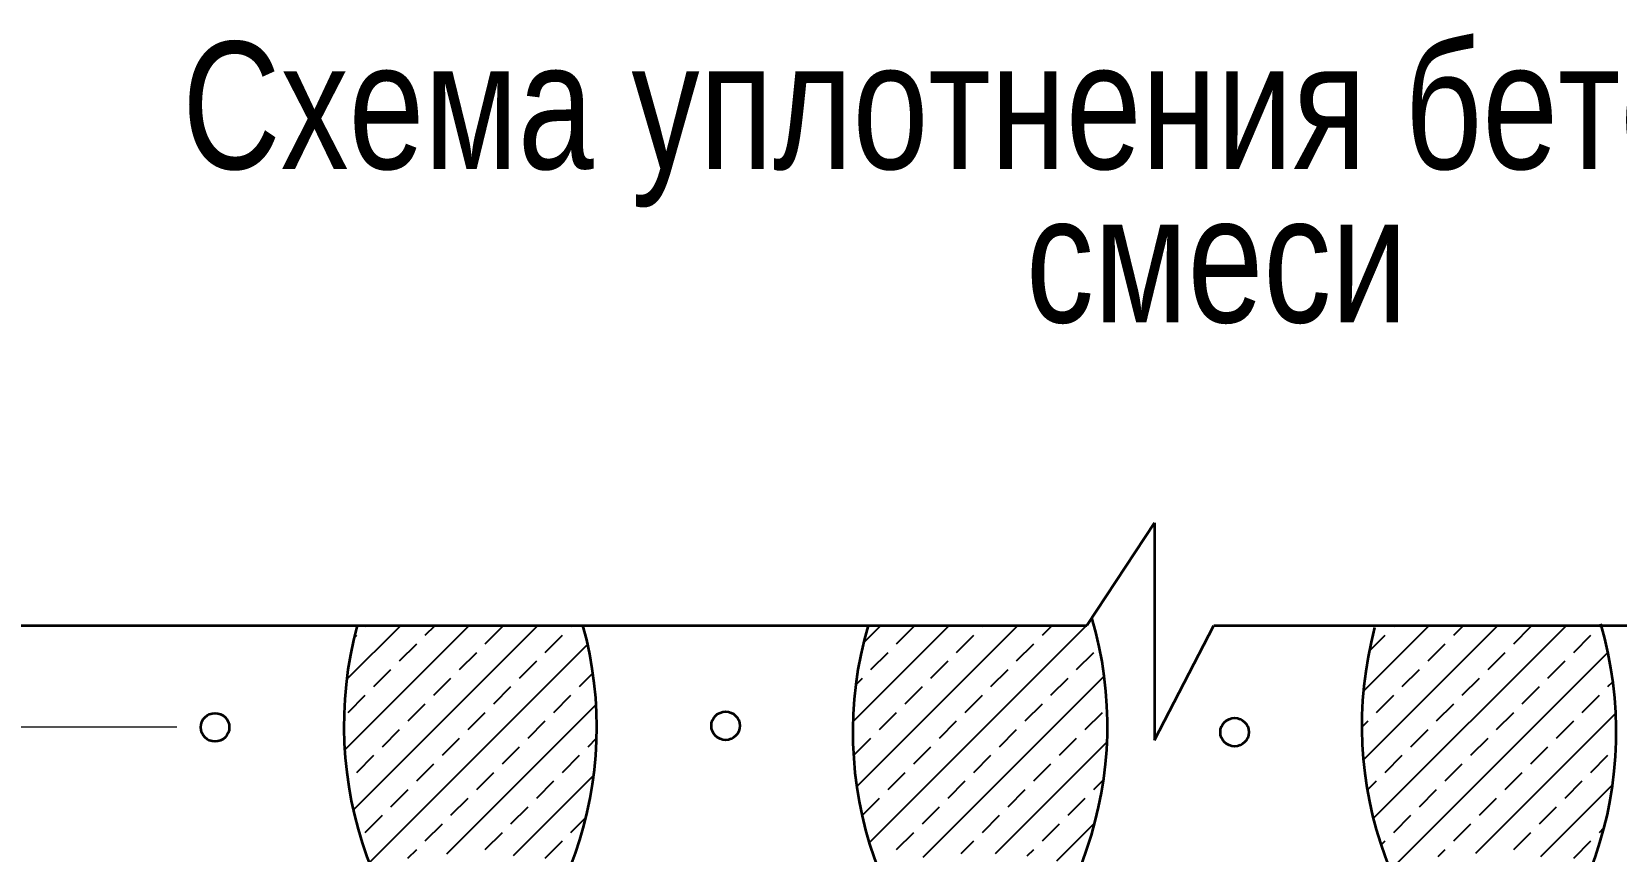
# Model space of a CAD drawing. Header units: millimetres. Extents: x 5763 to 12018931, y 39842 to 3600577.
# Drawn here: x 961459 to 976403, y 825965 to 833693 of the extents above; entities that cross this region are included whole.
import ezdxf

# ---------------------------------------------------------------- set-up
doc = ezdxf.new("R2010")
doc.units = ezdxf.units.MM
doc.layers.add('1serv', color=7, linetype='Continuous')
doc.styles.add('TXT0', font='txt', dxfattribs={"width": 0.8})

msp = doc.modelspace()

# ---------------------------------------------------------------- linework, layer by layer
at = {"color": 0, "lineweight": 35}
for p, q in [((971408.74663, 828094.68477), (972047.97614, 829061.98038)), ((972047.97614, 829061.98038), (972047.97614, 827012.43798)), ((961208.74663, 828094.68477), (971408.74663, 828094.68477)), ((972047.97614, 827012.43798), (972608.74663, 828094.68477)), ((972608.74663, 828094.68477), (972848.74663, 828094.68477)), ((972848.74663, 828094.68477), (983408.74663, 828094.68477))]:
    msp.add_line(p, q, dxfattribs=at)
for centre in [(968002.91056, 827148.84879), (963188.74663, 827134.68477), (972802.91056, 827088.84879)]:
    msp.add_circle(centre, 134.16408, dxfattribs=at)
for centre, radius, start, end in [((963188.74663, 827134.68477), 3600, 236.575188822, 15.466009957), ((968003.65611, 827149.42133), 3600.56901, 164.779663551, 16.432123042), ((972802.91056, 827088.84879), 3600, 163.775668575, 16.453303226), ((977602.91056, 827148.84879), 3600, 165.097800888, 15.016540918)]:
    msp.add_arc(centre, radius, start, end, dxfattribs=at)
at = {"layer": '1serv', "color": 0, "lineweight": 25, "ltscale": 100}
for p, q in [((964410.28347, 826918.56521), (965586.40303, 828094.68477)), ((964429.33003, 827584.19021), (964939.82459, 828094.68477)), ((964491.85478, 826353.55808), (966232.98147, 828094.68477)), ((964605.24941, 828083.39867), (964616.53551, 828094.68477)), ((965171.00555, 828002.57637), (965263.11395, 828094.68477)), ((965736.76168, 827921.75406), (965898.40629, 828083.39867)), ((966544.98473, 828083.39867), (966556.27083, 828094.68477)), ((969204.23432, 827186.46698), (970112.45212, 828094.68477)), ((969239.71793, 826575.37215), (970759.03056, 828094.68477)), ((969302.99236, 827931.80346), (969465.87367, 828094.68477)), ((969357.18661, 826046.26238), (971405.609, 828094.68477)), ((969616.23233, 827921.75406), (969777.87694, 828083.39867)), ((970424.45538, 828083.39867), (970435.74148, 828094.68477)), ((970990.21151, 828002.57637), (971082.31992, 828094.68477)), ((974017.3321, 826826.93723), (975285.07964, 828094.68477)), ((974017.60528, 827473.78885), (974638.5012, 828094.68477)), ((974110.85723, 826273.88392), (975931.65808, 828094.68477)), ((974303.92602, 828083.39867), (974315.21212, 828094.68477)), ((974869.68216, 828002.57637), (974961.79056, 828094.68477)), ((975435.43829, 827921.75406), (975597.0829, 828083.39867)), ((976243.66134, 828083.39867), (976254.94744, 828094.68477)), ((964499.64878, 827977.79804), (964524.4271, 828002.57637)), ((964642.45898, 825857.58384), (966702.56308, 827917.68794)), ((964928.53863, 827760.10945), (965090.18324, 827921.75406)), ((966302.51782, 827840.93176), (966464.16243, 828002.57637)), ((970181.98846, 827840.93176), (970343.63307, 828002.57637)), ((970747.7446, 827760.10945), (970909.38921, 827921.75406)), ((974072.17851, 827851.65116), (974223.10372, 828002.57637)), ((974627.21524, 827760.10945), (974788.85985, 827921.75406)), ((976001.19443, 827840.93176), (976162.83904, 828002.57637)), ((965494.29477, 827679.28715), (965655.93938, 827840.93176)), ((966060.0509, 827598.46484), (966221.69551, 827760.10945)), ((969373.76541, 827679.28715), (969535.41002, 827840.93176)), ((969939.52155, 827598.46484), (970101.16616, 827760.10945)), ((971313.50073, 827679.28715), (971475.14534, 827840.93176)), ((974323.28205, 825839.7303), (976323.65212, 827840.10036)), ((975192.97138, 827679.28715), (975354.61599, 827840.93176)), ((975758.72751, 827598.46484), (975920.37212, 827760.10945)), ((964686.07171, 827517.64254), (964847.71633, 827679.28715)), ((965251.82785, 827436.82023), (965413.47246, 827598.46484)), ((966625.80704, 827517.64254), (966752.48994, 827644.32544)), ((969230.83295, 827536.35469), (969292.94311, 827598.46484)), ((969866.10409, 825908.60143), (971572.59128, 827615.08862)), ((970505.27768, 827517.64254), (970666.92229, 827679.28715)), ((971071.03382, 827436.82023), (971232.67843, 827598.46484)), ((974384.74833, 827517.64254), (974546.39294, 827679.28715)), ((974950.50446, 827436.82023), (975112.14907, 827598.46484)), ((964443.6048, 827275.17562), (964605.24941, 827436.82023)), ((965817.58399, 827355.99793), (965979.2286, 827517.64254)), ((966383.34012, 827275.17562), (966544.98473, 827436.82023)), ((969697.05463, 827355.99793), (969858.69924, 827517.64254)), ((970262.81077, 827275.17562), (970424.45538, 827436.82023)), ((974142.28141, 827275.17562), (974303.92602, 827436.82023)), ((975516.2606, 827355.99793), (975677.90521, 827517.64254)), ((976082.01673, 827275.17562), (976243.66134, 827436.82023)), ((976324.48365, 827517.64254), (976371.34845, 827564.50734)), ((965009.36094, 827194.35332), (965171.00555, 827355.99793)), ((965372.95018, 825941.49659), (966782.25384, 827350.80026)), ((965575.11707, 827113.53101), (965736.76168, 827275.17562)), ((969454.58772, 827113.53101), (969616.23233, 827275.17562)), ((970828.5669, 827194.35332), (970990.21151, 827355.99793)), ((971394.32304, 827113.53101), (971555.96765, 827275.17562)), ((974708.03755, 827194.35332), (974869.68216, 827355.99793)), ((975273.79368, 827113.53101), (975435.43829, 827275.17562)), ((966140.87321, 827032.70871), (966302.51782, 827194.35332)), ((970020.34385, 827032.70871), (970181.98846, 827194.35332)), ((974002.93411, 827135.82832), (974061.45911, 827194.35332)), ((975076.76833, 825946.63813), (976398.43494, 827268.30475)), ((975839.54982, 827032.70871), (976001.19443, 827194.35332)), ((964766.89402, 826951.8864), (964928.53863, 827113.53101)), ((965332.65016, 826871.0641), (965494.29477, 827032.70871)), ((966706.62934, 826951.8864), (966787.29765, 827032.55471)), ((969212.1208, 826871.0641), (969373.76541, 827032.70871)), ((970549.92674, 825945.84563), (971599.64575, 826995.56464)), ((970586.09999, 826951.8864), (970747.7446, 827113.53101)), ((971151.85612, 826871.0641), (971313.50073, 827032.70871)), ((974465.57063, 826951.8864), (974627.21524, 827113.53101)), ((975031.32677, 826871.0641), (975192.97138, 827032.70871)), ((964524.4271, 826709.41949), (964686.07171, 826871.0641)), ((965898.40629, 826790.24179), (966060.0509, 826951.8864)), ((966464.16243, 826709.41949), (966625.80704, 826871.0641)), ((969777.87694, 826790.24179), (969939.52155, 826951.8864)), ((970343.63307, 826709.41949), (970505.27768, 826871.0641)), ((974223.10372, 826709.41949), (974384.74833, 826871.0641)), ((975597.0829, 826790.24179), (975758.72751, 826951.8864)), ((976162.83904, 826709.41949), (976324.48365, 826871.0641)), ((965090.18324, 826628.59718), (965251.82785, 826790.24179)), ((965655.93938, 826547.77488), (965817.58399, 826709.41949)), ((966004.42045, 825926.38843), (966760.19188, 826682.15986)), ((969535.41002, 826547.77488), (969697.05463, 826709.41949)), ((970909.38921, 826628.59718), (971071.03382, 826790.24179)), ((974788.85985, 826628.59718), (974950.50446, 826790.24179)), ((975354.61599, 826547.77488), (975516.2606, 826709.41949)), ((964441.07169, 826626.06407), (964443.6048, 826628.59718)), ((964847.71633, 826386.13027), (965009.36094, 826547.77488)), ((966221.69551, 826466.95257), (966383.34012, 826628.59718)), ((970101.16616, 826466.95257), (970262.81077, 826628.59718)), ((970666.92229, 826386.13027), (970828.5669, 826547.77488)), ((971475.14534, 826547.77488), (971566.66644, 826639.29597)), ((974054.61088, 826540.92665), (974142.28141, 826628.59718)), ((974546.39294, 826386.13027), (974708.03755, 826547.77488)), ((975692.15767, 825915.44903), (976368.41948, 826591.71085)), ((975920.37212, 826466.95257), (976082.01673, 826628.59718)), ((965413.47246, 826305.30796), (965575.11707, 826466.95257)), ((965979.2286, 826224.48566), (966140.87321, 826386.13027)), ((969292.94311, 826305.30796), (969454.58772, 826466.95257)), ((969858.69924, 826224.48566), (970020.34385, 826386.13027)), ((971232.67843, 826305.30796), (971394.32304, 826466.95257)), ((975112.14907, 826305.30796), (975273.79368, 826466.95257)), ((975677.90521, 826224.48566), (975839.54982, 826386.13027)), ((964605.24941, 826143.66335), (964766.89402, 826305.30796)), ((966544.98473, 826143.66335), (966687.26644, 826285.94506)), ((970424.45538, 826143.66335), (970586.09999, 826305.30796)), ((971126.11745, 825875.4579), (971484.7522, 826234.09266)), ((974303.92602, 826143.66335), (974465.57063, 826305.30796)), ((965171.00555, 826062.84105), (965332.65016, 826224.48566)), ((965736.76168, 825982.01874), (965898.40629, 826143.66335)), ((969616.23233, 825982.01874), (969777.87694, 826143.66335)), ((970990.21151, 826062.84105), (971151.85612, 826224.48566)), ((974869.68216, 826062.84105), (975031.32677, 826224.48566)), ((975435.43829, 825982.01874), (975597.0829, 826143.66335)), ((976243.66134, 826143.66335), (976288.50811, 826188.51012)), ((965007.42054, 825899.25604), (965090.18324, 825982.01874)), ((966302.51782, 825901.19643), (966464.16243, 826062.84105)), ((970225.25459, 825944.46256), (970343.63307, 826062.84105)), ((970848.5324, 825921.16194), (970909.38921, 825982.01874)), ((974183.43067, 826023.168), (974223.10372, 826062.84105)), ((974723.64516, 825916.80404), (974788.85985, 825982.01874)), ((976001.19443, 825901.19643), (976162.83904, 826062.84105))]:
    msp.add_line(p, q, dxfattribs=at)
at = {"layer": '1serv', "color": 0, "lineweight": 15, "ltscale": 100}
msp.add_line((962828.74663, 827134.68477), (958328.74663, 827134.68477), dxfattribs=at)

# ---------------------------------------------------------------- texts
at = {"layer": '1serv', "color": 0, "lineweight": 25, "ltscale": 100, "style": 'TXT0', "width": 0.8}
msp.add_text('Схема уплотнения бетонной', height=1200, dxfattribs=at).set_placement((962879.22831, 832398.10324))
at = {"layer": '1serv', "color": 0, "style": 'TXT0', "width": 0.8}
msp.add_text('смеси', height=1200, dxfattribs=at).set_placement((970835.51684, 830951.85751))

doc.saveas('drawing.dxf')
